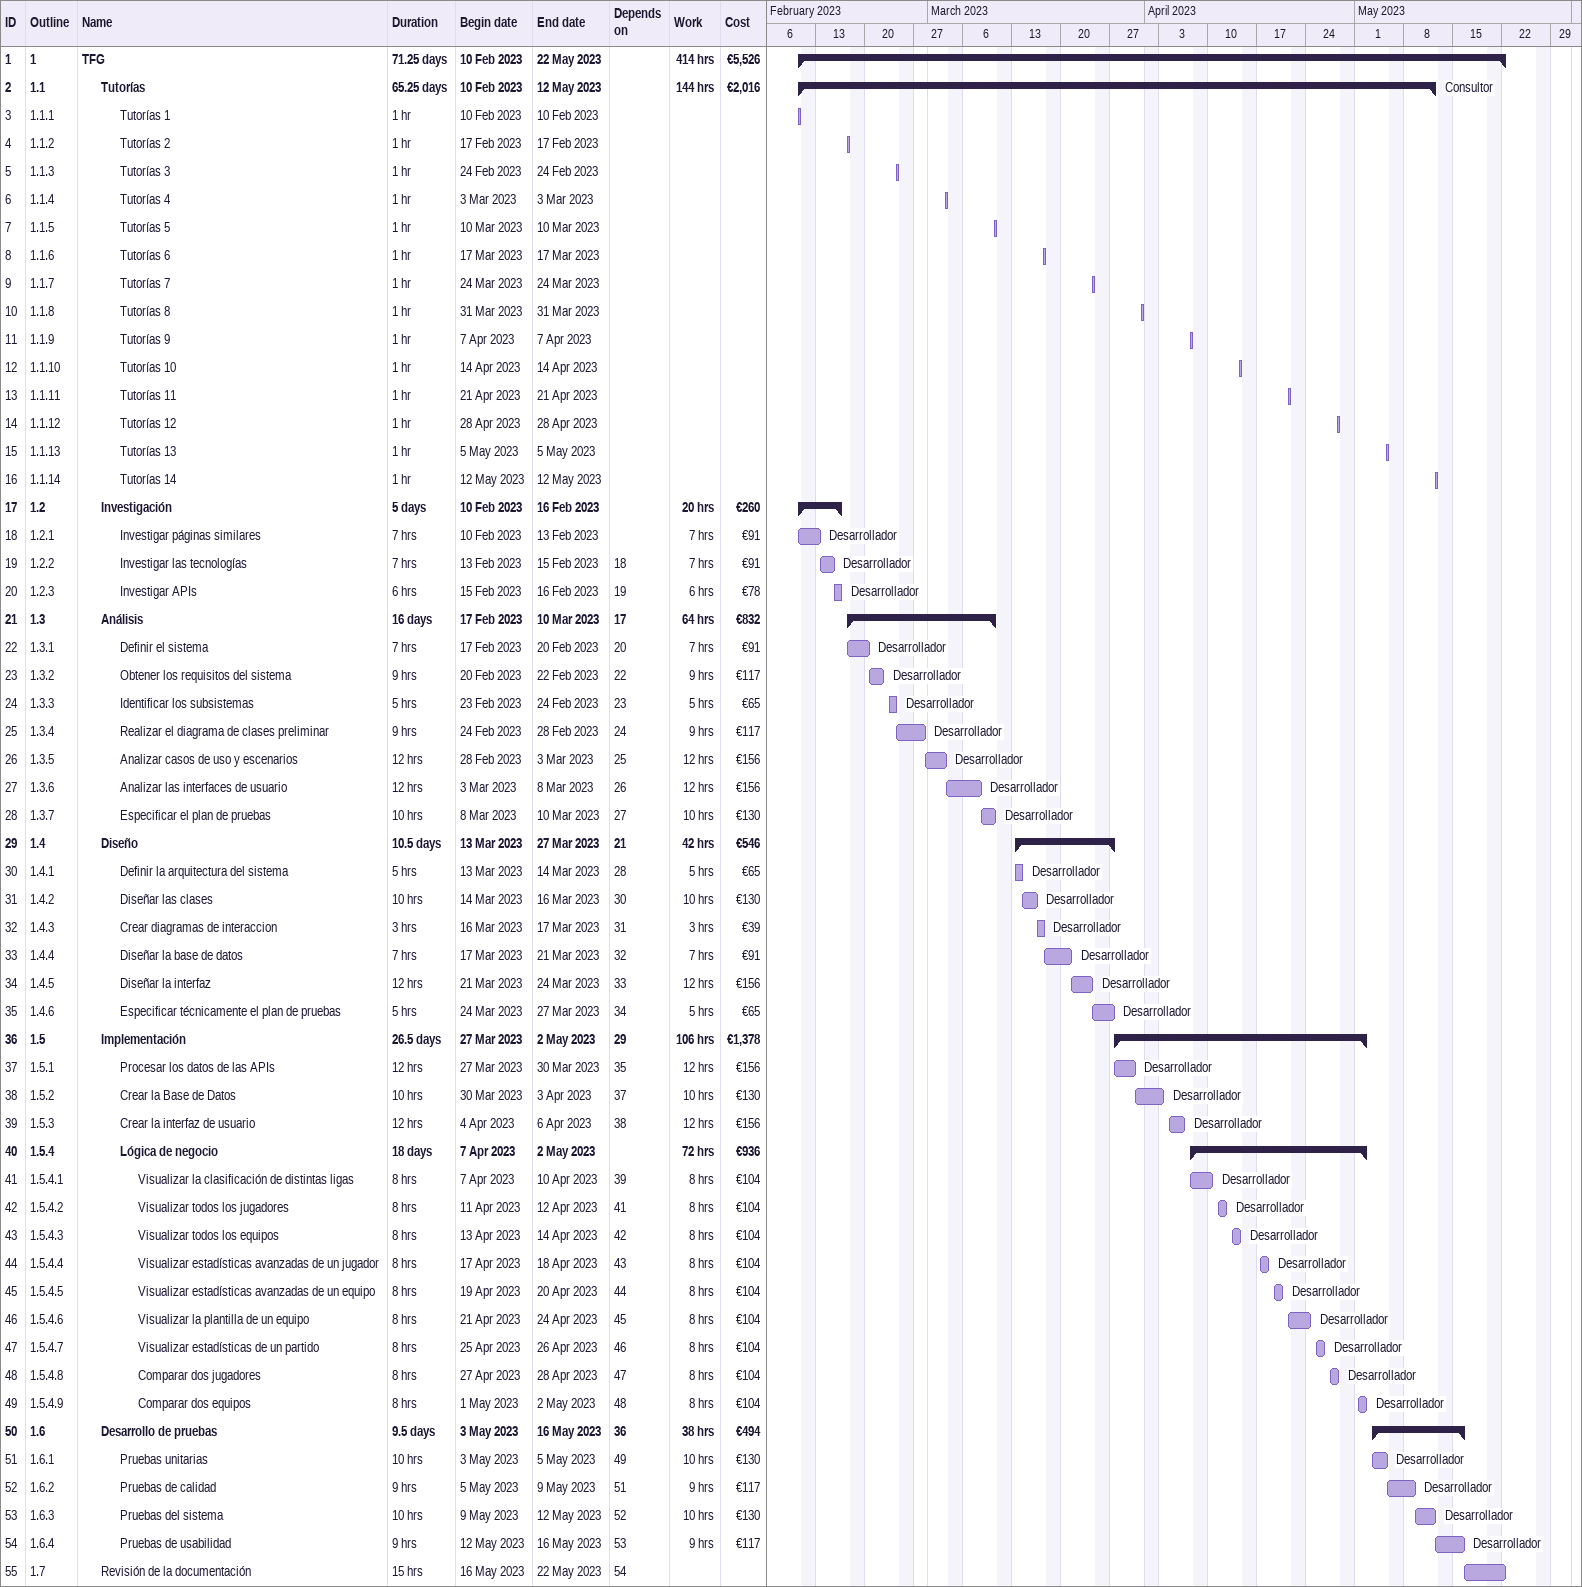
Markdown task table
| ID | WBS | Task | Duration | Start | Finish | Predecessors | Resources | Work (h) | Cost (€) |
|---|---|---|---|---|---|---|---|---|---|
| 1 | 1 | **TFG** | 71.25d | 2023-02-10 | 2023-05-22 |  |  | 414 | 5526 |
| 2 | 1.1 | **Tutorías** | 65.25d | 2023-02-10 | 2023-05-12 |  | Consultor | 144 | 2016 |
| 3 | 1.1.1 | Tutorías 1 | 1h | 2023-02-10 | 2023-02-10 |  |  |  |  |
| 4 | 1.1.2 | Tutorías 2 | 1h | 2023-02-17 | 2023-02-17 |  |  |  |  |
| 5 | 1.1.3 | Tutorías 3 | 1h | 2023-02-24 | 2023-02-24 |  |  |  |  |
| 6 | 1.1.4 | Tutorías 4 | 1h | 2023-03-03 | 2023-03-03 |  |  |  |  |
| 7 | 1.1.5 | Tutorías 5 | 1h | 2023-03-10 | 2023-03-10 |  |  |  |  |
| 8 | 1.1.6 | Tutorías 6 | 1h | 2023-03-17 | 2023-03-17 |  |  |  |  |
| 9 | 1.1.7 | Tutorías 7 | 1h | 2023-03-24 | 2023-03-24 |  |  |  |  |
| 10 | 1.1.8 | Tutorías 8 | 1h | 2023-03-31 | 2023-03-31 |  |  |  |  |
| 11 | 1.1.9 | Tutorías 9 | 1h | 2023-04-07 | 2023-04-07 |  |  |  |  |
| 12 | 1.1.10 | Tutorías 10 | 1h | 2023-04-14 | 2023-04-14 |  |  |  |  |
| 13 | 1.1.11 | Tutorías 11 | 1h | 2023-04-21 | 2023-04-21 |  |  |  |  |
| 14 | 1.1.12 | Tutorías 12 | 1h | 2023-04-28 | 2023-04-28 |  |  |  |  |
| 15 | 1.1.13 | Tutorías 13 | 1h | 2023-05-05 | 2023-05-05 |  |  |  |  |
| 16 | 1.1.14 | Tutorías 14 | 1h | 2023-05-12 | 2023-05-12 |  |  |  |  |
| 17 | 1.2 | **Investigación** | 5d | 2023-02-10 | 2023-02-16 |  |  | 20 | 260 |
| 18 | 1.2.1 | Investigar páginas similares | 7h | 2023-02-10 | 2023-02-13 |  | Desarrollador | 7 | 91 |
| 19 | 1.2.2 | Investigar las tecnologías | 7h | 2023-02-13 | 2023-02-15 | 18 | Desarrollador | 7 | 91 |
| 20 | 1.2.3 | Investigar APIs | 6h | 2023-02-15 | 2023-02-16 | 19 | Desarrollador | 6 | 78 |
| 21 | 1.3 | **Análisis** | 16d | 2023-02-17 | 2023-03-10 | 17 |  | 64 | 832 |
| 22 | 1.3.1 | Definir el sistema | 7h | 2023-02-17 | 2023-02-20 | 20 | Desarrollador | 7 | 91 |
| 23 | 1.3.2 | Obtener los requisitos del sistema | 9h | 2023-02-20 | 2023-02-22 | 22 | Desarrollador | 9 | 117 |
| 24 | 1.3.3 | Identificar los subsistemas | 5h | 2023-02-23 | 2023-02-24 | 23 | Desarrollador | 5 | 65 |
| 25 | 1.3.4 | Realizar el diagrama de clases preliminar | 9h | 2023-02-24 | 2023-02-28 | 24 | Desarrollador | 9 | 117 |
| 26 | 1.3.5 | Analizar casos de uso y escenarios | 12h | 2023-02-28 | 2023-03-03 | 25 | Desarrollador | 12 | 156 |
| 27 | 1.3.6 | Analizar las interfaces de usuario | 12h | 2023-03-03 | 2023-03-08 | 26 | Desarrollador | 12 | 156 |
| 28 | 1.3.7 | Especificar el plan de pruebas | 10h | 2023-03-08 | 2023-03-10 | 27 | Desarrollador | 10 | 130 |
| 29 | 1.4 | **Diseño** | 10.5d | 2023-03-13 | 2023-03-27 | 21 |  | 42 | 546 |
| 30 | 1.4.1 | Definir la arquitectura del sistema | 5h | 2023-03-13 | 2023-03-14 | 28 | Desarrollador | 5 | 65 |
| 31 | 1.4.2 | Diseñar las clases | 10h | 2023-03-14 | 2023-03-16 | 30 | Desarrollador | 10 | 130 |
| 32 | 1.4.3 | Crear diagramas de interaccion | 3h | 2023-03-16 | 2023-03-17 | 31 | Desarrollador | 3 | 39 |
| 33 | 1.4.4 | Diseñar la base de datos | 7h | 2023-03-17 | 2023-03-21 | 32 | Desarrollador | 7 | 91 |
| 34 | 1.4.5 | Diseñar la interfaz | 12h | 2023-03-21 | 2023-03-24 | 33 | Desarrollador | 12 | 156 |
| 35 | 1.4.6 | Especificar técnicamente el plan de pruebas | 5h | 2023-03-24 | 2023-03-27 | 34 | Desarrollador | 5 | 65 |
| 36 | 1.5 | **Implementación** | 26.5d | 2023-03-27 | 2023-05-02 | 29 |  | 106 | 1378 |
| 37 | 1.5.1 | Procesar los datos de las APIs | 12h | 2023-03-27 | 2023-03-30 | 35 | Desarrollador | 12 | 156 |
| 38 | 1.5.2 | Crear la Base de Datos | 10h | 2023-03-30 | 2023-04-03 | 37 | Desarrollador | 10 | 130 |
| 39 | 1.5.3 | Crear la interfaz de usuario | 12h | 2023-04-04 | 2023-04-06 | 38 | Desarrollador | 12 | 156 |
| 40 | 1.5.4 | **Lógica de negocio** | 18d | 2023-04-07 | 2023-05-02 |  |  | 72 | 936 |
| 41 | 1.5.4.1 | Visualizar la clasificación de distintas ligas | 8h | 2023-04-07 | 2023-04-10 | 39 | Desarrollador | 8 | 104 |
| 42 | 1.5.4.2 | Visualizar todos los jugadores | 8h | 2023-04-11 | 2023-04-12 | 41 | Desarrollador | 8 | 104 |
| 43 | 1.5.4.3 | Visualizar todos los equipos | 8h | 2023-04-13 | 2023-04-14 | 42 | Desarrollador | 8 | 104 |
| 44 | 1.5.4.4 | Visualizar estadísticas avanzadas de un jugador | 8h | 2023-04-17 | 2023-04-18 | 43 | Desarrollador | 8 | 104 |
| 45 | 1.5.4.5 | Visualizar estadísticas avanzadas de un equipo | 8h | 2023-04-19 | 2023-04-20 | 44 | Desarrollador | 8 | 104 |
| 46 | 1.5.4.6 | Visualizar la plantilla de un equipo | 8h | 2023-04-21 | 2023-04-24 | 45 | Desarrollador | 8 | 104 |
| 47 | 1.5.4.7 | Visualizar estadísticas de un partido | 8h | 2023-04-25 | 2023-04-26 | 46 | Desarrollador | 8 | 104 |
| 48 | 1.5.4.8 | Comparar dos jugadores | 8h | 2023-04-27 | 2023-04-28 | 47 | Desarrollador | 8 | 104 |
| 49 | 1.5.4.9 | Comparar dos equipos | 8h | 2023-05-01 | 2023-05-02 | 48 | Desarrollador | 8 | 104 |
| 50 | 1.6 | **Desarrollo de pruebas** | 9.5d | 2023-05-03 | 2023-05-16 | 36 |  | 38 | 494 |
| 51 | 1.6.1 | Pruebas unitarias | 10h | 2023-05-03 | 2023-05-05 | 49 | Desarrollador | 10 | 130 |
| 52 | 1.6.2 | Pruebas de calidad | 9h | 2023-05-05 | 2023-05-09 | 51 | Desarrollador | 9 | 117 |
| 53 | 1.6.3 | Pruebas del sistema | 10h | 2023-05-09 | 2023-05-12 | 52 | Desarrollador | 10 | 130 |
| 54 | 1.6.4 | Pruebas de usabilidad | 9h | 2023-05-12 | 2023-05-16 | 53 | Desarrollador | 9 | 117 |
| 55 | 1.7 | Revisión de la documentación | 15h | 2023-05-16 | 2023-05-22 | 54 |  |  |  |
